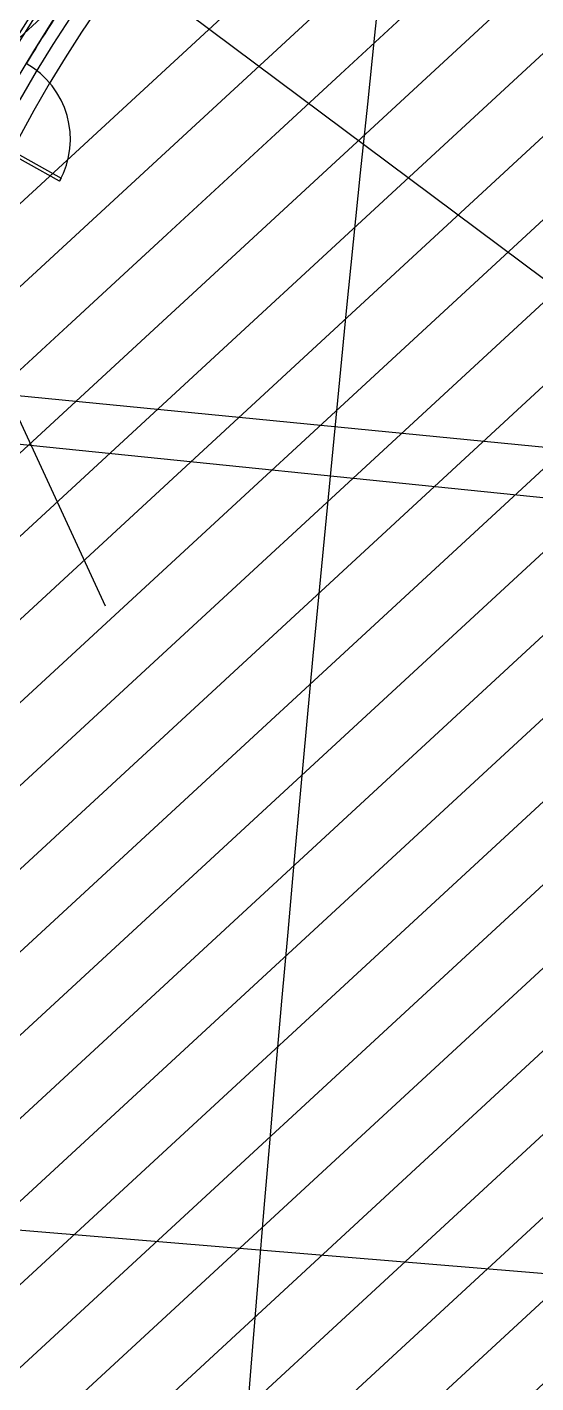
# Model space of a CAD drawing. Extents: x -678889171 to 586587, y -792238163 to 335485.
# Drawn here: x -678760169 to -678754277, y -791996453 to -791980772 of the extents above; entities that cross this region are included whole.
import ezdxf
from ezdxf.enums import TextEntityAlignment as Align

# ---------------------------------------------------------------- set-up
doc = ezdxf.new("R2010")
doc.units = 0
doc.header["$MEASUREMENT"] = 0
for name, color, linetype in [('A-FLOR-PATT', 252, 'Continuous'), ('A-SITE-PATT', 252, 'Continuous'), ('A-WALL', 252, 'Continuous')]:
    doc.layers.add(name, color=color, linetype=linetype)
doc.layers.add('BASEMENT3 LAYOUT$0$HATCH11', color=252, linetype='Continuous', lineweight=15)
doc.layers.add('BASEMENT3 LAYOUT$0$HATCH2', color=252, linetype='Continuous', lineweight=15)
doc.styles.add('Ground floor Towers$0$$Bas01-Rname$0$EN-SC', font='swissc.ttf')
doc.styles.add('Ground floor Towers$0$$Bas01-Rname$0$EN-SCL', font='swisscl.ttf')
doc.styles.add('Ground floor Towers$0$04-Ground Floor$0$V2-lower ground$0$LEVEL  FOR LICENSE LOWER GR$0$$LG- LEVEL$0$AR-SR', font='sarb.shx')

# ---------------------------------------------------------------- blocks, each defined once
blk = doc.blocks.new('A$C61C61320')
at = {"layer": 'BASEMENT3 LAYOUT$0$HATCH11'}
h = blk.add_hatch(dxfattribs=at)
h.set_pattern_fill('JIS_WOOD', color=256, scale=1000, style=0)
h.set_pattern_definition([(45, (-55979.95959305647, -92778.05480168064), (-499.9999991609842, 499.9999991609843), [])])
edge = h.paths.add_edge_path()
edge.add_line((-21467.74319023453, -134455.7384705361), (-52625.22989511769, -137297.8907696561))
edge.add_arc((469730.797268165, -78930.5305383486), 525606.8567419754, 175.7647423383216, 186.3757064635938, ccw=False)
edge.add_arc((-39265.1562679424, -44102.43736154633), 15691.08979022459, 0.9729785529091828, 165.2727067888424, ccw=False)
edge.add_arc((542230.0773749191, -76004.92878418005), 566720.1514529854, 176.7459500062832, 185.9199427217102)
at = {"layer": 'BASEMENT3 LAYOUT$0$HATCH2'}
h = blk.add_hatch(dxfattribs=at)
h.set_pattern_fill('JIS_WOOD', color=256, scale=1000, style=0)
h.set_pattern_definition([(45, (-845211.5632561638, -471074.8112416068), (-499.9999991609842, 499.9999991609843), [])])
edge = h.paths.add_edge_path()
edge.add_line((-87728.88771757309, -14436.92520058164), (11085.99286301623, -14077.61977391216))
edge.add_line((11085.9928630162, -14077.61977391216), (11086.00013759563, -61296.12011963065))
edge.add_line((11086.00013759569, -61296.12011963065), (-23868.16462742418, -60220.57708285929))
edge.add_line((-23868.16462742421, -60220.57708285929), (-23388.15647815715, -47455.2645226442))
edge.add_arc((-38984.06513334403, -44366.02445463254), 15898.9235792472, 348.7958745272753, 525.9866040010601)
edge.add_line((-54409.82303213701, -40516.12001080933), (-55179.78612954497, -49076.3717473704))
edge.add_line((-55179.78612954495, -49076.3717473704), (-87616.00626249687, -47227.09333388295))
edge.add_line((-87616.00626249681, -47227.09333388295), (-87728.88771757303, -14436.92520058164))
blk = doc.blocks.new('GR')
at = {"layer": 'A-FLOR-PATT'}
for p, q in [((49525, 196905), (-15202.90004794695, 241219.0248279215)), ((36011.5828387387, 203194.0132456973, -1.204310603594496e-07), (35118.74673959915, 203644.3949870893, -1.204310603594496e-07)), ((35136.76200915845, 203680.1084308144, -1.204310603594496e-07), (36029.59810829805, 203229.7266894224, -1.204310603594496e-07)), ((36029.59810829805, 203229.7266894224, -1.204310603594496e-07), (36011.5828387387, 203194.0132456973, -1.204310603594496e-07)), ((-9155, 202890), (42282.05624129201, 199732.6784210786)), ((36745, 198305), (34835, 202020)), ((36745, 198305), (34835, 202020)), ((113820, 196230), (34175.18813875422, 200776.8610822483)), ((113795, 187765), (33653.03965827078, 191153.1554926011))]:
    blk.add_line(p, q, dxfattribs=at)
for centre, radius, start, end in [((687279.656740699, 163488.6097753342), 649022.5456272444, 169.8809308091749, 188.016783999427), ((632160.654919429, 163506.251165366), 605195.8226879981, 171.0737824436527, 190.1263033448895), ((632160.6549194276, 163506.2511653661), 599695.8226879967, 171.0616030214717, 190.2201678661017), ((632160.6549194327, 163506.2511653659), 599145.8226880017, 171.0631954506245, 190.2296506374575), ((49526.59955092936, 196905.9360870057), 23655.24608071568, 5.69885754428108, 152.2212887960275), ((49526.59955092927, 196905.9360870057), 23655.24608071568, 5.698857544488487, 152.2212887979112), ((49526.59955092936, 196905.9360870057), 16105.24608071568, 356.629771538797, 162.8497907589046), ((49526.59955092927, 196905.9360870057), 16105.24608071568, 356.629771538693, 162.8497907594026), ((49526.59955092936, 196905.9360870057), 15905.24608071568, 78.68823408398691, 167.8562218017305), ((49526.59955092936, 196905.9360870057), 15755.24608071568, 356.629771538797, 167.8129631575567), ((49526.59955092936, 196905.9360870057), 15555.24608071568, 356.629771538797, 160.8095075808868), ((49526.59955092927, 196905.9360870057), 15555.24608071568, 356.629771538693, 160.8095075811821), ((49526.59955092936, 196905.9360870057), 16155.24608071567, 146.4012521124994, 151.3494459599148), ((49526.59955092936, 196905.9360870057), 15905.24608071567, 147.4047036967786, 151.3357408532039), ((35118.74674538289, 203644.3949841718, -1.137835449021104e-07), 999.9999999999949, 333.2318214361628, 63.23182143597504)]:
    blk.add_arc(centre, radius, start, end, dxfattribs=at)
at = {"layer": 'A-FLOR-PATT', "style": 'Ground floor Towers$0$04-Ground Floor$0$V2-lower ground$0$LEVEL  FOR LICENSE LOWER GR$0$$LG- LEVEL$0$AR-SR', "flags": 12}
for tag, p in [('L', (30296.07288644527, 72859.53473235783)), ('P', (30237.50458115668, 72203.99769414036))]:
    blk.add_attdef(tag, text='', height=500, dxfattribs=at).set_placement(p, align=Align.RIGHT)
at = {"layer": 'A-FLOR-PATT'}
for tag, p, height, style in [('N', (85492.25876324323, 56633.4995742733), 250, 'Ground floor Towers$0$$Bas01-Rname$0$EN-SC'), ('N', (89389.48149106537, 56633.4995742733), 250, 'Ground floor Towers$0$$Bas01-Rname$0$EN-SC'), ('N', (94597.61363499537, 56633.4995742733), 250, 'Ground floor Towers$0$$Bas01-Rname$0$EN-SC'), ('AN', (85922.66280553787, 56313.08159666645), 200, 'Ground floor Towers$0$$Bas01-Rname$0$EN-SCL'), ('AN', (89819.88553336001, 56313.08159666645), 200, 'Ground floor Towers$0$$Bas01-Rname$0$EN-SCL'), ('AN', (95028.01767729002, 56313.08159666645), 200, 'Ground floor Towers$0$$Bas01-Rname$0$EN-SCL'), ('SN', (85299.47460008037, 56025.08594095582), 200, 'Ground floor Towers$0$$Bas01-Rname$0$EN-SCL'), ('F', (85927.04975899268, 56008.67972904726), 200, 'Ground floor Towers$0$$Bas01-Rname$0$EN-SCL'), ('SN', (89196.69732790251, 56025.08594095582), 200, 'Ground floor Towers$0$$Bas01-Rname$0$EN-SCL'), ('F', (89824.27248681482, 56008.67972904726), 200, 'Ground floor Towers$0$$Bas01-Rname$0$EN-SCL'), ('SN', (94404.82947183252, 56025.08594095582), 200, 'Ground floor Towers$0$$Bas01-Rname$0$EN-SCL'), ('F', (95032.40463074483, 56008.67972904726), 200, 'Ground floor Towers$0$$Bas01-Rname$0$EN-SCL')]:
    blk.add_attdef(tag, p, '', height=height, dxfattribs=dict(at, style=style))
at = {"layer": 'A-FLOR-PATT', "style": 'Ground floor Towers$0$$Bas01-Rname$0$EN-SCL', "width": 0.8}
for p in [(85305.16036184286, 56295.1433535593), (89202.383089665, 56295.1433535593), (94410.51523359501, 56295.1433535593)]:
    blk.add_attdef('FN', p, '', height=250, dxfattribs=at)

msp = doc.modelspace()

# ---------------------------------------------------------------- block references
at = {"layer": 'A-SITE-PATT', "rotation": 357.6731745000001}
msp.add_blockref('A$C61C61320', (-678706236.4347705, -791940527.995869, -212772), dxfattribs=at)

# ---------------------------------------------------------------- next in the draw order: block references
at = {"layer": 'A-WALL', "rotation": 357.6731745000001}
msp.add_blockref('GR', (-678804025.0995113, -792184118.4910543, -212772), dxfattribs=at)

doc.saveas('drawing.dxf')
